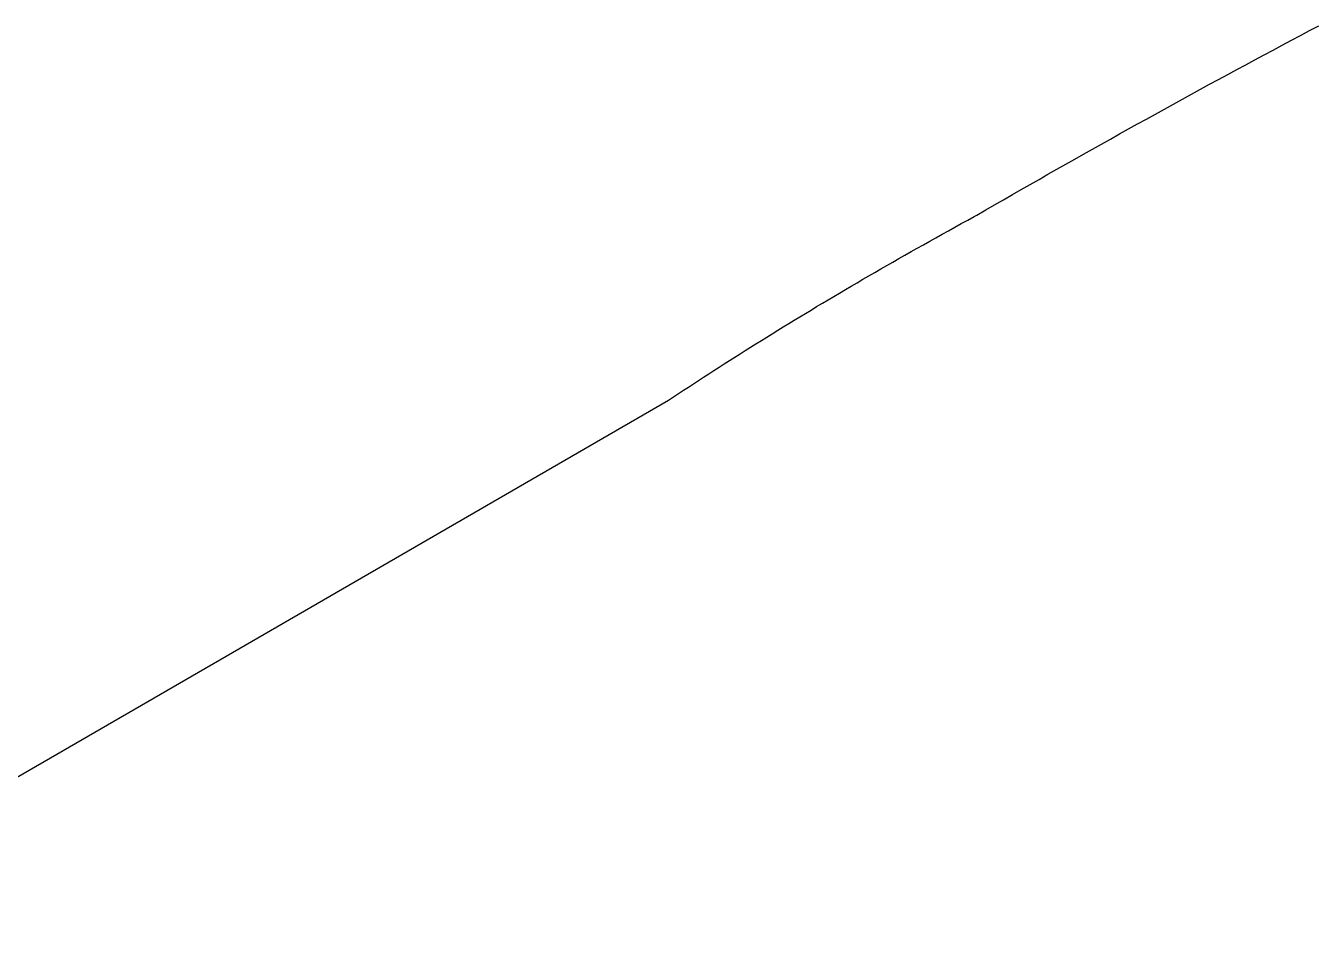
# Model space of a CAD drawing. Header units: millimetres. Extents: x 71 to 227, y -167 to -49.
# Drawn here: x 100.39 to 109.97, y -154.2 to -147.5 of the extents above; entities that cross this region are included whole.
import ezdxf

# ---------------------------------------------------------------- set-up
doc = ezdxf.new("R2010")
doc.units = ezdxf.units.MM
doc.layers.add('Edge.Cuts', color=254, linetype='CONTINUOUS', true_color=0xd0d2cd)

msp = doc.modelspace()

# ---------------------------------------------------------------- linework, layer by layer
at = {"layer": 'Edge.Cuts', "linetype": 'CONTINUOUS'}
for p, q in [((109.866989, -147.573678), (109.934863, -147.537728)), ((109.934863, -147.537728), (110.002791, -147.50184)), ((109.7314, -147.645764), (109.799167, -147.60969)), ((109.799167, -147.60969), (109.866989, -147.573678)), ((109.528425, -147.754355), (109.596028, -147.718097)), ((109.596028, -147.718097), (109.663687, -147.6819)), ((109.663687, -147.6819), (109.7314, -147.645764)), ((109.325951, -147.863495), (109.393386, -147.827055)), ((109.393386, -147.827055), (109.460877, -147.790675)), ((109.460877, -147.790675), (109.528425, -147.754355)), ((109.191252, -147.936556), (109.258573, -147.899995)), ((109.258573, -147.899995), (109.325951, -147.863495)), ((108.989638, -148.046593), (109.056784, -148.009855)), ((109.056784, -148.009855), (109.123989, -147.973176)), ((109.123989, -147.973176), (109.191252, -147.936556)), ((108.788556, -148.15716), (108.855523, -148.120246)), ((108.855523, -148.120246), (108.922551, -148.08339)), ((108.922551, -148.08339), (108.989638, -148.046593)), ((108.654801, -148.231162), (108.721648, -148.194132)), ((108.721648, -148.194132), (108.788556, -148.15716)), ((108.454629, -148.342597), (108.521292, -148.305395)), ((108.521292, -148.305395), (108.588016, -148.26825)), ((108.588016, -148.26825), (108.654801, -148.231162)), ((108.321492, -148.41717), (108.38803, -148.379855)), ((108.38803, -148.379855), (108.454629, -148.342597)), ((108.122262, -148.529452), (108.188608, -148.491969)), ((108.188608, -148.491969), (108.255018, -148.454542)), ((108.255018, -148.454542), (108.321492, -148.41717)), ((107.989762, -148.604584), (108.055979, -148.566991)), ((108.055979, -148.566991), (108.122262, -148.529452)), ((107.791502, -148.717695), (107.857523, -148.679937)), ((107.857523, -148.679937), (107.92361, -148.642233)), ((107.92361, -148.642233), (107.989762, -148.604584)), ((107.593839, -148.831293), (107.65966, -148.793373)), ((107.65966, -148.793373), (107.725548, -148.755507)), ((107.725548, -148.755507), (107.791502, -148.717695)), ((107.4624, -148.907292), (107.528086, -148.869266)), ((107.528086, -148.869266), (107.593839, -148.831293)), ((107.298361, -148.9973), (107.345802, -148.971159)), ((107.345802, -148.971159), (107.39349, -148.944972)), ((107.39349, -148.944972), (107.441426, -148.918741)), ((107.441426, -148.918741), (107.4624, -148.907292)), ((107.111021, -149.101433), (107.157496, -149.075463)), ((107.157496, -149.075463), (107.20421, -149.049452)), ((107.20421, -149.049452), (107.251164, -149.023398)), ((107.251164, -149.023398), (107.298361, -148.9973)), ((106.973012, -149.179094), (107.018781, -149.153248)), ((107.018781, -149.153248), (107.064784, -149.127361)), ((107.064784, -149.127361), (107.111021, -149.101433)), ((106.792242, -149.282089), (106.837092, -149.256398)), ((106.837092, -149.256398), (106.882169, -149.230669)), ((106.882169, -149.230669), (106.927476, -149.204901)), ((106.927476, -149.204901), (106.973012, -149.179094)), ((106.615086, -149.384478), (106.659041, -149.358936)), ((106.659041, -149.358936), (106.703218, -149.333357)), ((106.703218, -149.333357), (106.747618, -149.307741)), ((106.747618, -149.307741), (106.792242, -149.282089)), ((106.441456, -149.486289), (106.484538, -149.460889)), ((106.484538, -149.460889), (106.527836, -149.435454)), ((106.527836, -149.435454), (106.571351, -149.409984)), ((106.571351, -149.409984), (106.615086, -149.384478)), ((106.313497, -149.562283), (106.355937, -149.536986)), ((106.355937, -149.536986), (106.398589, -149.511654)), ((106.398589, -149.511654), (106.441456, -149.486289)), ((106.145842, -149.66314), (106.187443, -149.637975)), ((106.187443, -149.637975), (106.229251, -149.612778)), ((106.229251, -149.612778), (106.271269, -149.587547)), ((106.271269, -149.587547), (106.313497, -149.562283)), ((105.981501, -149.76348), (106.022279, -149.738442)), ((106.022279, -149.738442), (106.063262, -149.713374)), ((106.063262, -149.713374), (106.104449, -149.688273)), ((106.104449, -149.688273), (106.145842, -149.66314)), ((105.820407, -149.863319), (105.86038, -149.838405)), ((105.86038, -149.838405), (105.900552, -149.813461)), ((105.900552, -149.813461), (105.940926, -149.788486)), ((105.940926, -149.788486), (105.981501, -149.76348)), ((105.662497, -149.962673), (105.701679, -149.937879)), ((105.701679, -149.937879), (105.741058, -149.913056)), ((105.741058, -149.913056), (105.780633, -149.888202)), ((105.780633, -149.888202), (105.820407, -149.863319)), ((105.507712, -150.061556), (105.546118, -150.036879)), ((105.546118, -150.036879), (105.584718, -150.012173)), ((105.584718, -150.012173), (105.62351, -149.987437)), ((105.62351, -149.987437), (105.662497, -149.962673)), ((105.39364, -150.135416), (105.431474, -150.110825)), ((105.431474, -150.110825), (105.469497, -150.086205)), ((105.469497, -150.086205), (105.507712, -150.061556)), ((105.24419, -150.233504), (105.281272, -150.209024)), ((105.281272, -150.209024), (105.31854, -150.184516)), ((105.31854, -150.184516), (105.355996, -150.15998)), ((105.355996, -150.15998), (105.39364, -150.135416)), ((98.400916, -154.196096), (105.170585, -150.282382)), ((105.170585, -150.282382), (105.207295, -150.257957)), ((105.207295, -150.257957), (105.24419, -150.233504))]:
    msp.add_line(p, q, dxfattribs=at)

doc.saveas('drawing.dxf')
